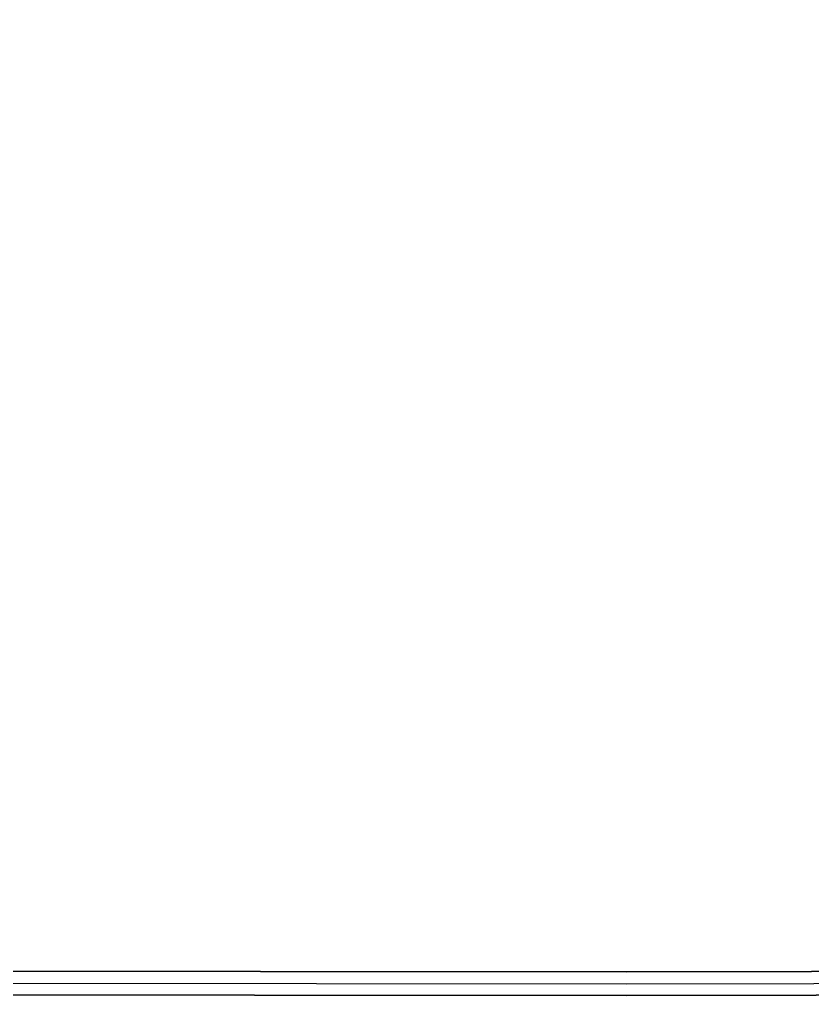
# Model space of a CAD drawing. Header units: millimetres. Extents: x 0 to 125073, y 0 to 71249.
# Drawn here: x 70546 to 79298, y 26426 to 37194 of the extents above; entities that cross this region are included whole.
import ezdxf

# ---------------------------------------------------------------- set-up
doc = ezdxf.new("R2010")
doc.units = ezdxf.units.MM
doc.layers.add('boundary', color=20, linetype='Continuous', lineweight=25)
doc.layers.add('DA_WALL', color=7, linetype='Continuous', lineweight=35)

# ---------------------------------------------------------------- blocks, each defined once
blk = doc.blocks.new('Q34TQ34T4T444')
at = {"layer": 'boundary'}
blk.add_lwpolyline([(-59296, -21642), (-59325, -31184), (-59407, -31188), (-59405, -31549), (-59405, -31549), (-59405, -31549), (-59238, -35097), (-59229, -36769), (-59229, -36769), (-59229, -36769), (-38705, -36789), (-28372, -36770), (-28411, -33162), (-28468, -18451)], dxfattribs=at)
at = {"layer": 'DA_WALL'}
blk.add_lwpolyline([(-59228, -36899), (-38705, -36919), (-28241, -36899), (-28281, -33161), (-28338, -18576), (-22719, -18398), (-18332, -18590), (-8845, -18639), (52, -18631), (42, 176), (-3076, 1038), (-7905, 2462), (-13229, 2426), (-23008, 2411), (-26644, 2440), (-28540, 2484), (-39182, 2167), (-44944, 2013), (-44944, 2104), (-59118, 1905), (-59228, -36899)], dxfattribs=at)
blk.add_lwpolyline([(-58840, 1653), (-58899, -36640), (-38705, -36659), (-28503, -36640), (-28541, -33163), (-28599, -18325), (-22718, -18138), (-18325, -18330), (-8845, -18379), (-268, -18371), (-263, -9728), (-297, 0), (-3147, 788), (-7942, 2202), (-13228, 2166), (-23009, 2151), (-26648, 2180), (-28539, 2224), (-39174, 1907), (-45202, 1746), (-45203, 1840)], close=True, dxfattribs=at)

msp = doc.modelspace()

# ---------------------------------------------------------------- block references
msp.add_blockref('Q34TQ34T4T444', (115949, 63344))

doc.saveas('drawing.dxf')
